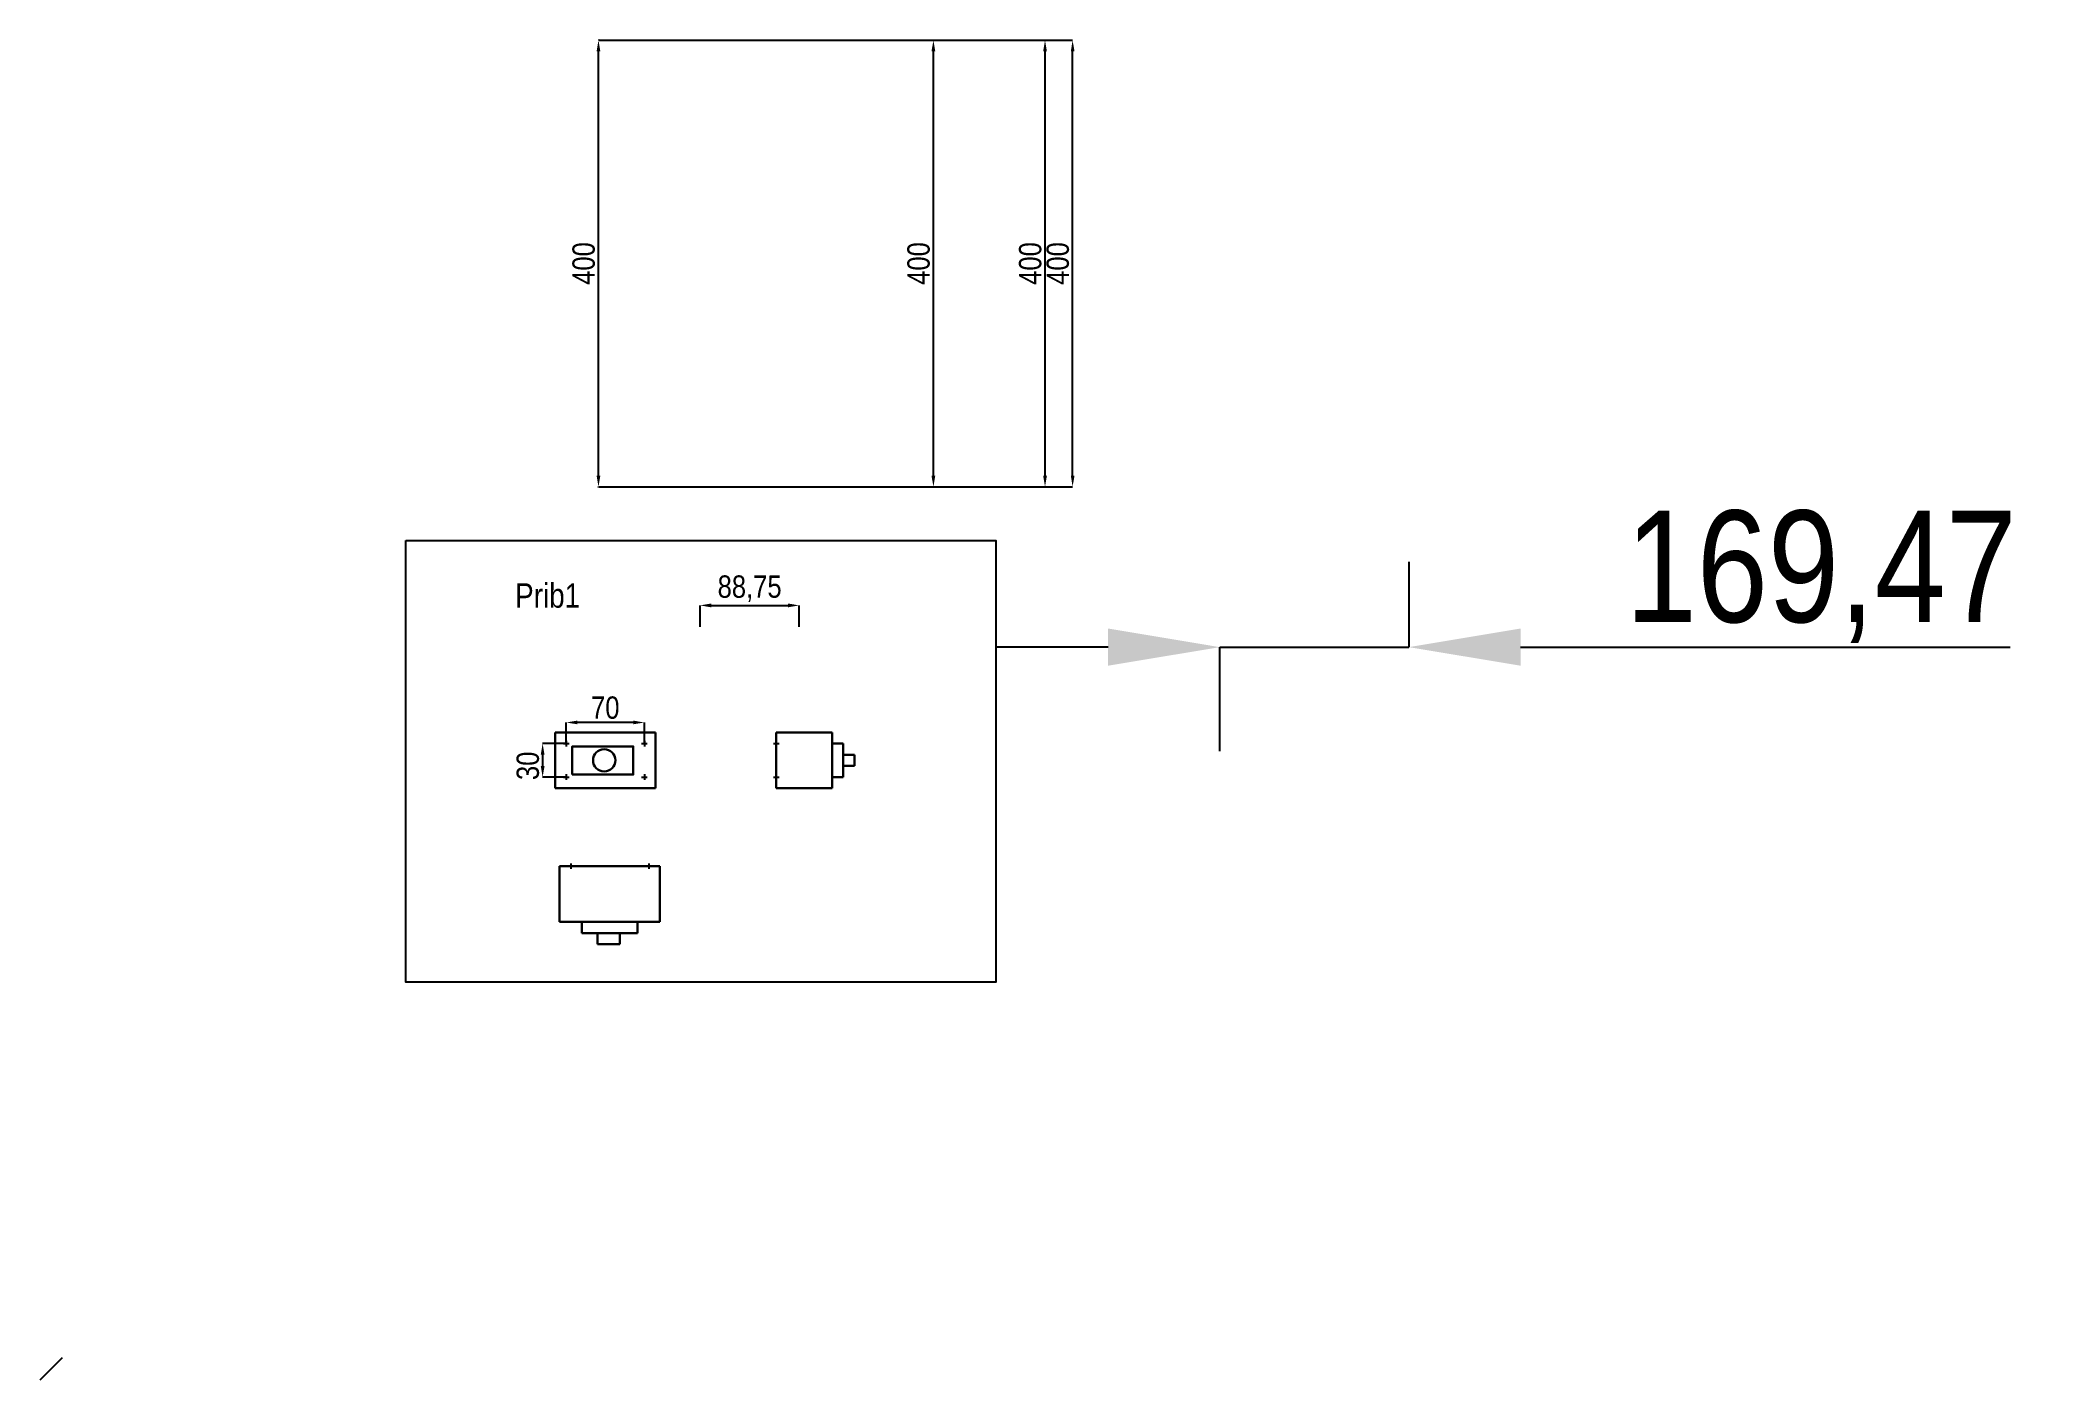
# Model space of a CAD drawing. Header units: millimetres. Extents: x 0 to 1804, y 0 to 1200.
import ezdxf

# ---------------------------------------------------------------- set-up
doc = ezdxf.new("R2010")
doc.units = ezdxf.units.MM
doc.header["$PDMODE"] = 35
for name, color, linetype, lineweight in [('attachment point', 1, 'Continuous', 25), ('dimensions', 253, 'Continuous', 25), ('pribor', 3, 'Continuous', 30)]:
    doc.layers.add(name, color=color, linetype=linetype, lineweight=lineweight)
doc.layers.add('base_lines', color=8, linetype='Continuous')
doc.styles.get("Standard").update_dxf_attribs({"font": 'ARIALN.TTF'})
doc.dimstyles.new('Copy of ISO-25', dxfattribs={"dimtxt": 20, "dimasz": 10, "dimexe": 0, "dimexo": 0.625, "dimgap": 3, "dimtad": 1, "dimtxsty": 'Standard', "dimcen": 2.5, "dimadec": 0, "dimazin": 0, "dimtfac": 1, "dimtmove": 0, "dimatfit": 3, "dimfxl": 1, "dimarcsym": 0})
doc.dimstyles.new('Copy(2) of ISO-25', dxfattribs={"dimtxt": 100, "dimasz": 100, "dimexe": 0, "dimexo": 0.625, "dimgap": 3, "dimtad": 1, "dimtxsty": 'Standard', "dimcen": 2.5, "dimadec": 0, "dimazin": 0, "dimtfac": 1, "dimtmove": 0, "dimatfit": 3, "dimfxl": 1, "dimarcsym": 0})

# ---------------------------------------------------------------- blocks, each defined once
blk = doc.blocks.new('*D1')
at = {"layer": 'Defpoints', "color": 0, "transparency": 16777216}
for p in [(471.1, 588.8), (471.1, 569.9), (541.1, 569.9)]:
    blk.add_point(p, dxfattribs=at)
at = {"layer": 'dimensions', "color": 0, "lineweight": -2, "transparency": 16777216}
for p, q in [((471.1, 570.5), (471.1, 588.8)), ((531.1, 588.8), (481.1, 588.8)), ((541.1, 570.5), (541.1, 588.8))]:
    blk.add_line(p, q, dxfattribs=at)
at = {"layer": 'dimensions', "color": 0, "transparency": 16777216}
for points in [[(481.1, 590.5), (481.1, 587.2), (471.1, 588.8)], [(531.1, 590.5), (531.1, 587.2), (541.1, 588.8)]]:
    blk.add_solid(points, dxfattribs=at)
at = {"layer": 'dimensions', "color": 0, "transparency": 16777216, "insert": (506.1, 602), "char_height": 20, "attachment_point": 5}
blk.add_mtext('70', dxfattribs=at)
blk = doc.blocks.new('*D2')
at = {"layer": 'Defpoints', "color": 0, "transparency": 16777216}
for p in [(471.1, 569.9), (450, 539.9), (471.1, 539.9)]:
    blk.add_point(p, dxfattribs=at)
at = {"layer": 'dimensions', "color": 0, "lineweight": -2, "transparency": 16777216}
for p, q in [((470.5, 569.9), (450, 569.9)), ((450, 559.9), (450, 549.9)), ((470.5, 539.9), (450, 539.9))]:
    blk.add_line(p, q, dxfattribs=at)
at = {"layer": 'dimensions', "color": 0, "transparency": 16777216}
for points in [[(448.3, 559.9), (451.7, 559.9), (450, 569.9)], [(448.3, 549.9), (451.7, 549.9), (450, 539.9)]]:
    blk.add_solid(points, dxfattribs=at)
at = {"layer": 'dimensions', "color": 0, "transparency": 16777216, "insert": (436.8, 550), "char_height": 20, "attachment_point": 5, "rotation": 90}
blk.add_mtext('30', dxfattribs=at)
blk = doc.blocks.new('prib1_front')
at = {"layer": 'attachment point'}
for p, q in [((-2.5, 0), (2.5, 0)), ((0, 2.5), (0, -2.5)), ((67.5, 0), (72.5, 0)), ((70, 2.5), (70, -2.5)), ((-2.5, -30), (2.5, -30)), ((0, -27.5), (0, -32.5)), ((67.5, -30), (72.5, -30)), ((70, -27.5), (70, -32.5))]:
    blk.add_line(p, q, dxfattribs=at)
at = {"layer": 'pribor'}
for p, q in [((-10, 10), (80, 10)), ((-10, 10), (-10, -40)), ((80, 10), (80, -40)), ((-10, -40), (80, -40))]:
    blk.add_line(p, q, dxfattribs=at)
blk.add_lwpolyline([(5.4, -27.7), (60, -27.7), (60, -2.5), (5.4, -2.5)], close=True, dxfattribs=at)
blk.add_circle((34, -15), 10, dxfattribs=at)
blk = doc.blocks.new('prib1_side')
at = {"layer": 'attachment point'}
for p, q in [((-2.5, 0), (2.5, 0)), ((-2.5, -30), (2.5, -30))]:
    blk.add_line(p, q, dxfattribs=at)
at = {"layer": 'pribor'}
for p, q in [((0, -40), (0, 10)), ((0, 10), (50, 10)), ((50, 10), (50, -40)), ((50, 0), (60, 0)), ((50, -30), (50, 0)), ((60, 0), (60, -30)), ((70, -10), (60, -10)), ((60, -10), (60, -20)), ((70, -20), (70, -10)), ((60, -30), (50, -30)), ((60, -20), (70, -20)), ((50, -40), (0, -40))]:
    blk.add_line(p, q, dxfattribs=at)
blk = doc.blocks.new('prib1_above')
at = {"layer": 'attachment point'}
for p, q in [((0, 2.5), (0, -2.5)), ((70, 2.5), (70, -2.5))]:
    blk.add_line(p, q, dxfattribs=at)
at = {"layer": 'pribor'}
for p, q in [((-10, 0), (80, 0)), ((-10, 0), (-10, -50)), ((80, 0), (80, -50)), ((-10, -50), (10, -50)), ((10, -50), (10, -60)), ((60, -50), (10, -50)), ((60, -50), (80, -50)), ((60, -60), (60, -50)), ((70, -50), (60, -50)), ((10, -60), (60, -60)), ((24, -60), (24, -70)), ((24, -70), (39, -70)), ((39, -70), (44, -70)), ((44, -70), (44, -60))]:
    blk.add_line(p, q, dxfattribs=at)
blk = doc.blocks.new('*D12')
at = {"layer": 'Defpoints', "color": 0, "transparency": 16777216}
for p in [(679.8, 693.7), (591, 674), (679.8, 674)]:
    blk.add_point(p, dxfattribs=at)
at = {"layer": 'dimensions', "color": 0, "lineweight": -2, "transparency": 16777216}
for p, q in [((591, 674.6), (591, 693.7)), ((601, 693.7), (669.8, 693.7)), ((679.8, 674.6), (679.8, 693.7))]:
    blk.add_line(p, q, dxfattribs=at)
at = {"layer": 'dimensions', "color": 0, "transparency": 16777216}
for points in [[(601, 695.4), (601, 692), (591, 693.7)], [(669.8, 695.4), (669.8, 692), (679.8, 693.7)]]:
    blk.add_solid(points, dxfattribs=at)
at = {"layer": 'dimensions', "color": 0, "transparency": 16777216, "insert": (635.4, 708.7), "char_height": 20, "attachment_point": 5}
blk.add_mtext('88,75', dxfattribs=at)
blk = doc.blocks.new('*D13')
at = {"layer": 'Defpoints', "color": 0, "transparency": 16777216}
for p in [(500, 1200), (800, 1200), (500, 800)]:
    blk.add_point(p, dxfattribs=at)
at = {"layer": 'dimensions', "color": 0, "lineweight": -2, "transparency": 16777216}
for p, q in [((500.6, 1200), (800, 1200)), ((800, 810), (800, 1190)), ((500.6, 800), (800, 800))]:
    blk.add_line(p, q, dxfattribs=at)
at = {"layer": 'dimensions', "color": 0, "transparency": 16777216}
for points in [[(798.3, 1190), (801.7, 1190), (800, 1200)], [(798.3, 810), (801.7, 810), (800, 800)]]:
    blk.add_solid(points, dxfattribs=at)
at = {"layer": 'dimensions', "color": 0, "transparency": 16777216, "insert": (786.8, 1000), "char_height": 20, "attachment_point": 5, "rotation": 90}
blk.add_mtext('400', dxfattribs=at)
blk = doc.blocks.new('*D14')
at = {"layer": 'Defpoints', "color": 0, "transparency": 16777216}
for p in [(500, 1200), (900, 1200), (500, 800)]:
    blk.add_point(p, dxfattribs=at)
at = {"layer": 'dimensions', "color": 0, "lineweight": -2, "transparency": 16777216}
for p, q in [((500.6, 1200), (900, 1200)), ((900, 810), (900, 1190)), ((500.6, 800), (900, 800))]:
    blk.add_line(p, q, dxfattribs=at)
at = {"layer": 'dimensions', "color": 0, "transparency": 16777216}
for points in [[(898.3, 1190), (901.7, 1190), (900, 1200)], [(898.3, 810), (901.7, 810), (900, 800)]]:
    blk.add_solid(points, dxfattribs=at)
at = {"layer": 'dimensions', "color": 0, "transparency": 16777216, "insert": (886.8, 1000), "char_height": 20, "attachment_point": 5, "rotation": 90}
blk.add_mtext('400', dxfattribs=at)
blk = doc.blocks.new('*D15')
at = {"layer": 'Defpoints', "color": 0, "transparency": 16777216}
for p in [(500, 1200), (924.7, 1200), (500, 800)]:
    blk.add_point(p, dxfattribs=at)
at = {"layer": 'dimensions', "color": 0, "lineweight": -2, "transparency": 16777216}
for p, q in [((500.6, 1200), (924.7, 1200)), ((924.7, 810), (924.7, 1190)), ((500.6, 800), (924.7, 800))]:
    blk.add_line(p, q, dxfattribs=at)
at = {"layer": 'dimensions', "color": 0, "transparency": 16777216}
for points in [[(923.1, 1190), (926.4, 1190), (924.7, 1200)], [(923.1, 810), (926.4, 810), (924.7, 800)]]:
    blk.add_solid(points, dxfattribs=at)
at = {"layer": 'dimensions', "color": 0, "transparency": 16777216, "insert": (911.5, 1000), "char_height": 20, "attachment_point": 5, "rotation": 90}
blk.add_mtext('400', dxfattribs=at)
blk = doc.blocks.new('*D16')
at = {"layer": 'Defpoints', "color": 0, "transparency": 16777216}
for p in [(500, 1200), (500, 1200), (500, 800)]:
    blk.add_point(p, dxfattribs=at)
at = {"layer": 'dimensions', "color": 0, "lineweight": -2, "transparency": 16777216}
for p, q in [((500.6, 1200), (500, 1200)), ((500, 810), (500, 1190)), ((499.4, 800), (500, 800))]:
    blk.add_line(p, q, dxfattribs=at)
at = {"layer": 'dimensions', "color": 0, "transparency": 16777216}
for points in [[(498.3, 1190), (501.7, 1190), (500, 1200)], [(498.3, 810), (501.7, 810), (500, 800)]]:
    blk.add_solid(points, dxfattribs=at)
at = {"layer": 'dimensions', "color": 0, "transparency": 16777216, "insert": (486.8, 1000), "char_height": 20, "attachment_point": 5, "rotation": 90}
blk.add_mtext('400', dxfattribs=at)
blk = doc.blocks.new('*D110')
at = {"layer": 'Defpoints', "color": 0, "transparency": 16777216}
for p in [(1225.9, 733.3), (1225.9, 656.3), (1056.5, 562.4)]:
    blk.add_point(p, dxfattribs=at)
at = {"layer": 'dimensions', "color": 0, "lineweight": -2, "transparency": 16777216}
for p, q in [((1225.9, 732.7), (1225.9, 656.3)), ((956.5, 656.3), (856.5, 656.3)), ((1056.5, 563), (1056.5, 656.3)), ((1056.5, 656.3), (1225.9, 656.3)), ((1325.9, 656.3), (1764.6, 656.3))]:
    blk.add_line(p, q, dxfattribs=at)
at = {"layer": 'dimensions', "color": 0, "transparency": 16777216}
for points in [[(956.5, 673), (956.5, 639.7), (1056.5, 656.3)], [(1325.9, 673), (1325.9, 639.7), (1225.9, 656.3)]]:
    blk.add_solid(points, dxfattribs=at)
at = {"layer": 'dimensions', "color": 0, "transparency": 16777216, "insert": (1595.3, 719.4), "char_height": 100, "attachment_point": 5}
blk.add_mtext('169,47', dxfattribs=at)

msp = doc.modelspace()

# ---------------------------------------------------------------- linework, layer by layer
at = {"layer": 'base_lines'}
msp.add_lwpolyline([(327.375, 751.892), (855.956, 751.892), (855.956, 356.035), (327.375, 356.035)], close=True, dxfattribs=at)
at = {"layer": 'dimensions'}
msp.add_line((0, 0), (20, 20), dxfattribs=at)
msp.add_line((0, 0), (20, 20), dxfattribs=at)

# ---------------------------------------------------------------- block references
at = {"layer": 'base_lines'}
for name, p in [('prib1_front', (471.144, 569.911)), ('prib1_side', (659.3, 569.911)), ('prib1_above', (475.101, 460.108))]:
    msp.add_blockref(name, p, dxfattribs=at)

# ---------------------------------------------------------------- texts
at = {"layer": 'base_lines', "color": 7}
msp.add_text('Prib1', height=21.8088, dxfattribs=at).set_placement((425.316, 691.669))

# ---------------------------------------------------------------- dimensions: what is measured, and where the dimension line sits
at = {"layer": 'dimensions'}
for p1, p2, distance, picture, middle in [((500, 800), (500, 1200), 0, '*D16', (486.789, 1000)), ((500, 800), (500, 1200), -300, '*D13', (786.789, 1000)), ((500, 800), (500, 1200), -400, '*D14', (886.789, 1000)), ((591.0076, 673.9927), (679.7528, 673.9927), 19.7169, '*D12', (635.3802, 708.7287))]:
    dim = msp.add_aligned_dim(p1=p1, p2=p2, distance=distance, dimstyle='Copy of ISO-25', dxfattribs=at)
    dim.commit()
    dim.dimension.update_dxf_attribs({"geometry": picture, "text_midpoint": middle})
for base, p1, p2, picture, middle, dimtype in [((924.731, 1200), (500, 800), (500, 1200), '*D15', (924.731, 1000), 161), ((450, 539.911), (471.144, 569.911), (471.144, 539.911), '*D2', (450, 550), 160)]:
    dim = msp.add_linear_dim(base=base, p1=p1, p2=p2, angle=90, dimstyle='Copy of ISO-25', dxfattribs=at)
    dim.commit()
    dim.dimension.update_dxf_attribs({"geometry": picture, "text_midpoint": middle, "dimtype": dimtype})
for base, p1, p2, dimstyle, picture, middle in [((1225.928, 656.324), (1056.459, 562.406), (1225.928, 733.306), 'Copy(2) of ISO-25', '*D110', (1595.265, 719.419)), ((471.144, 588.831), (541.144, 569.911), (471.144, 569.911), 'Copy of ISO-25', '*D1', (506.144, 602.042))]:
    dim = msp.add_linear_dim(base=base, p1=p1, p2=p2, dimstyle=dimstyle, dxfattribs=at)
    dim.commit()
    dim.dimension.update_dxf_attribs({"geometry": picture, "text_midpoint": middle})

doc.saveas('drawing.dxf')
